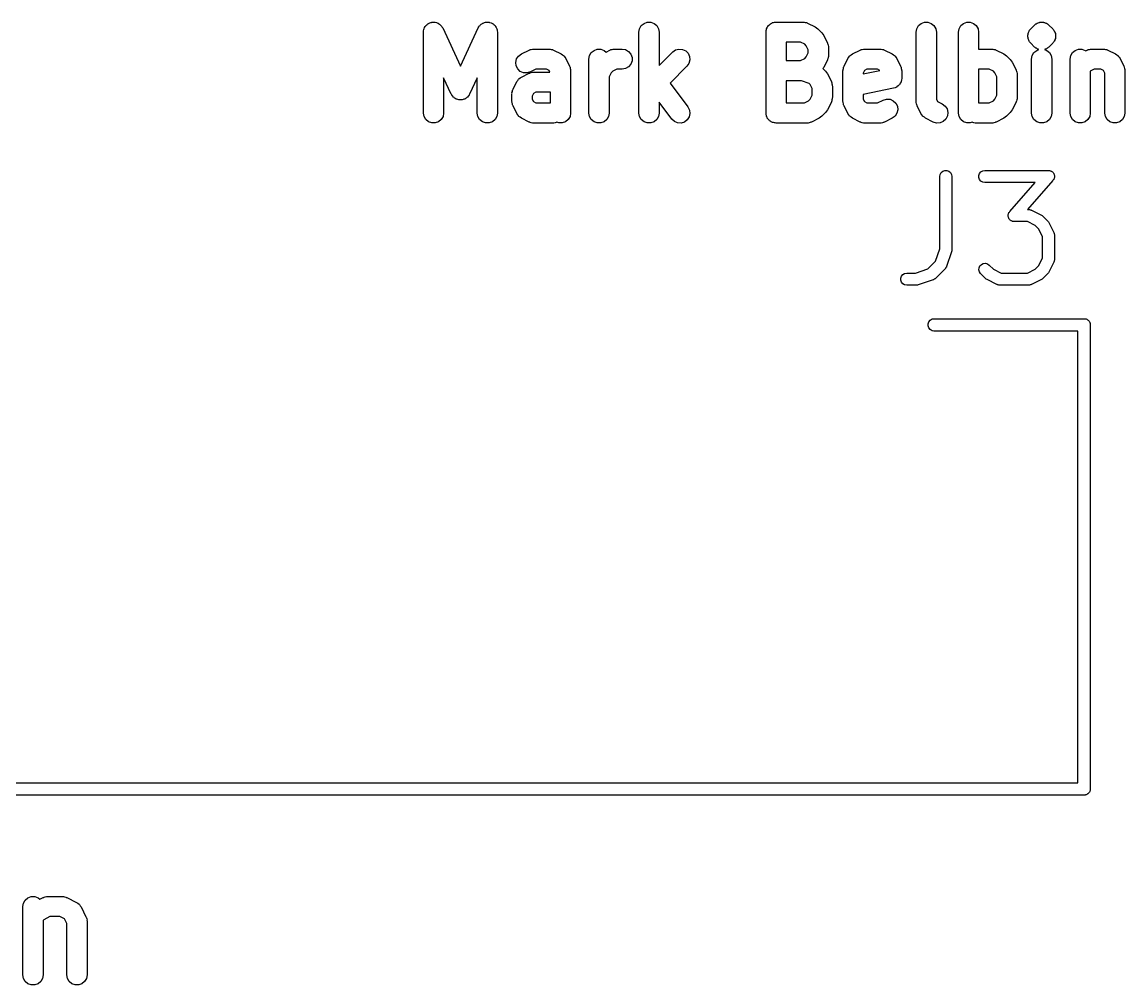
# Model space of a CAD drawing. Extents: x 100.8 to 155, y -100 to -35.3.
# Drawn here: x 127.38 to 141.02, y -47.81 to -35.9 of the extents above; entities that cross this region are included whole.
import ezdxf

# ---------------------------------------------------------------- set-up
doc = ezdxf.new("R2010")
doc.units = 0
doc.header["$MEASUREMENT"] = 0
doc.layers.add('BLACK', color=7, linetype='CONTINUOUS')

msp = doc.modelspace()

# ---------------------------------------------------------------- linework, layer by layer
at = {"layer": 'BLACK', "linetype": 'CONTINUOUS'}
for p, q in [((132.342, -36.0208), (132.345, -36.0047)), ((132.345, -36.0047), (132.347, -35.9884)), ((132.347, -35.9884), (132.349, -35.9834)), ((132.349, -35.9834), (132.35, -35.978)), ((132.35, -35.978), (132.358, -35.9639)), ((132.358, -35.9639), (132.365, -35.9491)), ((132.365, -35.9491), (132.369, -35.9452)), ((132.369, -35.9452), (132.372, -35.9404)), ((132.372, -35.9404), (132.384, -35.9299)), ((132.384, -35.9299), (132.396, -35.9184)), ((132.396, -35.9184), (132.401, -35.9161)), ((132.401, -35.9161), (132.405, -35.9125)), ((132.405, -35.9125), (132.42, -35.9069)), ((132.42, -35.9069), (132.435, -35.9)), ((132.435, -35.9), (132.441, -35.8995)), ((132.441, -35.8995), (132.446, -35.8977)), ((132.446, -35.8977), (132.462, -35.8977)), ((132.462, -35.8977), (132.478, -35.8962)), ((132.478, -35.8962), (132.484, -35.8977)), ((132.484, -35.8977), (132.489, -35.8977)), ((132.489, -35.8977), (132.504, -35.9032)), ((132.504, -35.9032), (132.52, -35.9075)), ((132.52, -35.9075), (132.525, -35.9106)), ((132.525, -35.9106), (132.53, -35.9125)), ((132.53, -35.9125), (132.542, -35.923)), ((132.542, -35.923), (132.556, -35.9323)), ((132.556, -35.9323), (132.559, -35.9369)), ((132.559, -35.9369), (132.563, -35.9404)), ((132.563, -35.9404), (132.571, -35.9545)), ((132.571, -35.9545), (132.581, -35.9679)), ((132.581, -35.9679), (132.801, -36.4395)), ((132.801, -36.4395), (133.021, -35.9679)), ((133.021, -35.9679), (133.03, -35.9545)), ((133.03, -35.9545), (133.038, -35.9404)), ((133.038, -35.9404), (133.043, -35.9369)), ((133.043, -35.9369), (133.046, -35.9323)), ((133.046, -35.9323), (133.059, -35.923)), ((133.059, -35.923), (133.072, -35.9125)), ((133.072, -35.9125), (133.077, -35.9106)), ((133.077, -35.9106), (133.081, -35.9075)), ((133.081, -35.9075), (133.097, -35.9032)), ((133.097, -35.9032), (133.112, -35.8977)), ((133.112, -35.8977), (133.118, -35.8977)), ((133.118, -35.8977), (133.123, -35.8962)), ((133.123, -35.8962), (133.139, -35.8977)), ((133.139, -35.8977), (133.156, -35.8977)), ((133.156, -35.8977), (133.161, -35.8995)), ((133.161, -35.8995), (133.166, -35.9)), ((133.166, -35.9), (133.181, -35.9069)), ((133.181, -35.9069), (133.197, -35.9125)), ((133.197, -35.9125), (133.201, -35.9161)), ((133.201, -35.9161), (133.206, -35.9184)), ((133.206, -35.9184), (133.217, -35.9299)), ((133.217, -35.9299), (133.23, -35.9404)), ((133.23, -35.9404), (133.233, -35.9452)), ((133.233, -35.9452), (133.236, -35.9491)), ((133.236, -35.9491), (133.243, -35.9639)), ((133.243, -35.9639), (133.252, -35.978)), ((133.252, -35.978), (133.252, -35.9834)), ((133.252, -35.9834), (133.255, -35.9884)), ((133.255, -35.9884), (133.256, -36.0047)), ((133.256, -36.0047), (133.259, -36.0208)), ((135.009, -36.0208), (135.017, -35.978)), ((135.017, -35.978), (135.038, -35.9404)), ((135.038, -35.9404), (135.072, -35.9125)), ((135.072, -35.9125), (135.112, -35.8977)), ((135.112, -35.8977), (135.156, -35.8977)), ((135.156, -35.8977), (135.197, -35.9125)), ((135.197, -35.9125), (135.23, -35.9404)), ((135.23, -35.9404), (135.252, -35.978)), ((135.252, -35.978), (135.259, -36.0208)), ((136.581, -36.0208), (136.582, -36.01)), ((136.582, -35.9991), (136.586, -35.9888)), ((136.582, -36.01), (136.582, -35.9991)), ((136.586, -35.9888), (136.588, -35.978)), ((136.588, -35.978), (136.594, -35.9685)), ((136.594, -35.9685), (136.597, -35.9583)), ((136.597, -35.9583), (136.604, -35.9499)), ((136.604, -35.9499), (136.61, -35.9404)), ((136.61, -35.9404), (136.618, -35.9334)), ((136.618, -35.9334), (136.625, -35.925)), ((136.625, -35.925), (136.635, -35.9195)), ((136.635, -35.9195), (136.643, -35.9125)), ((136.643, -35.9125), (136.653, -35.9088)), ((136.653, -35.9088), (136.663, -35.9033)), ((136.663, -35.9033), (136.674, -35.9014)), ((136.674, -35.9014), (136.684, -35.8977)), ((136.684, -35.8977), (136.695, -35.8977)), ((136.695, -35.8977), (136.706, -35.8958)), ((136.706, -35.8958), (137.039, -35.8958)), ((137.039, -35.8958), (137.046, -35.897)), ((137.046, -35.897), (137.053, -35.8966)), ((137.053, -35.8966), (137.067, -35.9008)), ((137.067, -35.9008), (137.082, -35.9033)), ((137.082, -35.9033), (137.088, -35.9069)), ((137.088, -35.9069), (137.095, -35.909)), ((137.095, -35.909), (137.19, -35.9566)), ((137.19, -35.9566), (137.206, -35.9685)), ((137.206, -35.9685), (137.222, -35.98)), ((137.222, -35.98), (137.27, -36.0276)), ((138.438, -36.0208), (138.445, -35.978)), ((138.445, -35.978), (138.467, -35.9404)), ((138.467, -35.9404), (138.5, -35.9125)), ((138.5, -35.9125), (138.541, -35.8977)), ((138.541, -35.8977), (138.584, -35.8977)), ((138.584, -35.8977), (138.625, -35.9125)), ((138.625, -35.9125), (138.658, -35.9404)), ((138.658, -35.9404), (138.68, -35.978)), ((138.68, -35.978), (138.688, -36.0208)), ((138.961, -36.0208), (138.969, -35.978)), ((138.969, -35.978), (138.991, -35.9404)), ((138.991, -35.9404), (139.024, -35.9125)), ((139.024, -35.9125), (139.065, -35.8977)), ((139.065, -35.8977), (139.108, -35.8977)), ((139.108, -35.8977), (139.149, -35.9125)), ((139.149, -35.9125), (139.182, -35.9404)), ((139.182, -35.9404), (139.204, -35.978)), ((139.204, -35.978), (139.211, -36.0208)), ((139.827, -36.0261), (139.83, -36.0156)), ((139.83, -36.0156), (139.837, -36.0066)), ((139.837, -36.0066), (139.841, -35.9967)), ((139.841, -35.9967), (139.849, -35.9889)), ((139.849, -35.9889), (139.855, -35.98)), ((139.855, -35.98), (139.903, -35.9324)), ((139.903, -35.9324), (139.912, -35.9261)), ((139.912, -35.9261), (139.92, -35.9184)), ((139.92, -35.9184), (139.925, -35.916)), ((139.925, -35.916), (139.929, -35.9125)), ((139.929, -35.9125), (139.934, -35.9106)), ((139.934, -35.9106), (139.938, -35.9075)), ((139.938, -35.9075), (139.949, -35.9046)), ((139.949, -35.9046), (139.959, -35.9)), ((139.959, -35.9), (139.964, -35.8995)), ((139.964, -35.8995), (139.97, -35.8977)), ((139.97, -35.8977), (139.975, -35.8977)), ((139.975, -35.8977), (139.98, -35.8962)), ((139.98, -35.8962), (139.991, -35.8972)), ((139.991, -35.8972), (140.002, -35.8962)), ((140.002, -35.8962), (140.007, -35.8977)), ((140.007, -35.8977), (140.013, -35.8977)), ((140.013, -35.8977), (140.018, -35.8995)), ((140.018, -35.8995), (140.024, -35.9)), ((140.024, -35.9), (140.033, -35.9046)), ((140.033, -35.9046), (140.044, -35.9075)), ((140.044, -35.9075), (140.049, -35.9106)), ((140.049, -35.9106), (140.054, -35.9125)), ((140.054, -35.9125), (140.058, -35.916)), ((140.058, -35.916), (140.063, -35.9184)), ((140.063, -35.9184), (140.071, -35.9261)), ((140.071, -35.9261), (140.08, -35.9324)), ((140.08, -35.9324), (140.127, -35.98)), ((140.127, -35.98), (140.134, -35.989)), ((140.134, -35.989), (140.141, -35.9967)), ((140.141, -35.9967), (140.146, -36.0066)), ((140.146, -36.0066), (140.152, -36.0156)), ((140.152, -36.0156), (140.155, -36.0261)), ((132.342, -37.0208), (132.342, -36.0208)), ((133.259, -36.0208), (133.259, -37.0208)), ((135.009, -37.0208), (135.009, -36.0208)), ((135.259, -36.0208), (135.259, -36.4333)), ((136.581, -37.0208), (136.581, -36.0208)), ((136.831, -36.1458), (136.831, -36.372)), ((137.009, -36.1458), (136.831, -36.1458)), ((137.06, -36.1711), (137.009, -36.1458)), ((137.27, -36.0276), (137.282, -36.044)), ((137.282, -36.044), (137.294, -36.0601)), ((137.294, -36.0601), (137.341, -36.1553)), ((138.438, -36.8779), (138.438, -36.0208)), ((138.688, -36.0208), (138.688, -36.8484)), ((138.961, -37.0208), (138.961, -36.0208)), ((139.211, -36.0208), (139.211, -36.2291)), ((139.819, -36.0575), (139.822, -36.0469)), ((139.82, -36.0684), (139.819, -36.0575)), ((139.819, -36.0793), (139.82, -36.0684)), ((139.822, -36.0898), (139.819, -36.0793)), ((139.822, -36.0469), (139.823, -36.036)), ((139.823, -36.1007), (139.822, -36.0898)), ((139.823, -36.036), (139.827, -36.0261)), ((139.827, -36.1106), (139.823, -36.1007)), ((139.83, -36.1212), (139.827, -36.1106)), ((139.837, -36.1302), (139.83, -36.1212)), ((139.841, -36.1401), (139.837, -36.1302)), ((139.849, -36.1478), (139.841, -36.1401)), ((139.855, -36.1568), (139.849, -36.1478)), ((140.134, -36.1478), (140.127, -36.1568)), ((140.141, -36.1401), (140.134, -36.1478)), ((140.146, -36.1302), (140.141, -36.1401)), ((140.152, -36.1212), (140.146, -36.1302)), ((140.155, -36.1106), (140.152, -36.1212)), ((140.155, -36.0261), (140.16, -36.036)), ((140.16, -36.1007), (140.155, -36.1106)), ((140.16, -36.036), (140.161, -36.0469)), ((140.161, -36.0898), (140.16, -36.1007)), ((140.161, -36.0469), (140.163, -36.0575)), ((140.163, -36.0793), (140.161, -36.0898)), ((140.163, -36.0575), (140.162, -36.0684)), ((140.162, -36.0684), (140.163, -36.0793)), ((133.519, -36.3158), (133.554, -36.2899)), ((133.554, -36.2899), (133.65, -36.2423)), ((133.65, -36.2423), (133.657, -36.2402)), ((133.657, -36.2402), (133.663, -36.2366)), ((133.663, -36.2366), (133.677, -36.2341)), ((133.677, -36.2341), (133.691, -36.2299)), ((133.691, -36.2299), (133.698, -36.2303)), ((133.698, -36.2303), (133.706, -36.2291)), ((133.706, -36.2291), (133.896, -36.2291)), ((133.896, -36.2291), (133.903, -36.2303)), ((133.903, -36.2303), (133.91, -36.2299)), ((133.91, -36.2299), (133.924, -36.2341)), ((133.924, -36.2341), (133.939, -36.2366)), ((133.939, -36.2366), (133.945, -36.2402)), ((133.945, -36.2402), (133.952, -36.2423)), ((133.952, -36.2423), (134.047, -36.2899)), ((134.047, -36.2899), (134.062, -36.3008)), ((134.398, -36.3113), (134.419, -36.2737)), ((134.419, -36.2737), (134.453, -36.2458)), ((134.453, -36.2458), (134.493, -36.231)), ((134.493, -36.231), (134.537, -36.231)), ((134.537, -36.231), (134.578, -36.2458)), ((134.578, -36.2458), (134.602, -36.2662)), ((134.602, -36.2662), (134.65, -36.2423)), ((134.65, -36.2423), (134.657, -36.2402)), ((134.657, -36.2402), (134.663, -36.2366)), ((134.663, -36.2366), (134.677, -36.2341)), ((134.677, -36.2341), (134.691, -36.2299)), ((134.691, -36.2299), (134.698, -36.2303)), ((134.698, -36.2303), (134.706, -36.2291)), ((134.706, -36.2291), (134.801, -36.2291)), ((134.801, -36.2291), (134.843, -36.2366)), ((134.843, -36.2366), (134.881, -36.2583)), ((134.881, -36.2583), (134.909, -36.2916)), ((134.909, -36.2916), (134.924, -36.3324)), ((135.259, -36.4333), (135.427, -36.2657)), ((135.427, -36.2657), (135.462, -36.2408)), ((135.462, -36.2408), (135.504, -36.2296)), ((135.504, -36.2296), (135.547, -36.2334)), ((135.547, -36.2334), (135.587, -36.2517)), ((135.587, -36.2517), (135.617, -36.2824)), ((135.617, -36.2824), (135.636, -36.3217)), ((137.079, -36.19), (137.06, -36.1711)), ((137.104, -36.2407), (137.079, -36.19)), ((137.079, -36.3277), (137.104, -36.277)), ((137.104, -36.277), (137.104, -36.2407)), ((137.341, -36.1553), (137.343, -36.1622)), ((137.343, -36.1622), (137.347, -36.1685)), ((137.347, -36.1685), (137.349, -36.1829)), ((137.349, -36.1829), (137.353, -36.1969)), ((137.353, -36.1969), (137.353, -36.2041)), ((137.353, -36.2041), (137.354, -36.2112)), ((137.354, -36.2112), (137.354, -36.3065)), ((137.635, -36.3008), (137.65, -36.2899)), ((137.65, -36.2899), (137.745, -36.2423)), ((137.745, -36.2423), (137.752, -36.2402)), ((137.752, -36.2402), (137.758, -36.2366)), ((137.758, -36.2366), (137.772, -36.2341)), ((137.772, -36.2341), (137.786, -36.2299)), ((137.786, -36.2299), (137.794, -36.2303)), ((137.794, -36.2303), (137.801, -36.2291)), ((137.801, -36.2291), (137.991, -36.2291)), ((137.991, -36.2291), (137.998, -36.2303)), ((137.998, -36.2303), (138.006, -36.2299)), ((138.006, -36.2299), (138.02, -36.2341)), ((138.02, -36.2341), (138.034, -36.2366)), ((138.034, -36.2366), (138.04, -36.2402)), ((138.04, -36.2402), (138.047, -36.2423)), ((138.047, -36.2423), (138.142, -36.2899)), ((138.142, -36.2899), (138.157, -36.3008)), ((139.211, -36.2291), (139.372, -36.2291)), ((139.372, -36.2291), (139.379, -36.2303)), ((139.379, -36.2303), (139.386, -36.2299)), ((139.386, -36.2299), (139.401, -36.2341)), ((139.401, -36.2341), (139.415, -36.2366)), ((139.415, -36.2366), (139.421, -36.2402)), ((139.421, -36.2402), (139.428, -36.2423)), ((139.428, -36.2423), (139.523, -36.2899)), ((139.523, -36.2899), (139.539, -36.3019)), ((139.903, -36.2044), (139.855, -36.1568)), ((139.874, -36.3113), (139.895, -36.2737)), ((139.895, -36.2737), (139.929, -36.2458)), ((139.912, -36.2107), (139.903, -36.2044)), ((139.92, -36.2184), (139.912, -36.2107)), ((139.925, -36.2207), (139.92, -36.2184)), ((139.929, -36.2243), (139.925, -36.2207)), ((139.934, -36.2261), (139.929, -36.2243)), ((139.929, -36.2458), (139.957, -36.2357)), ((139.938, -36.2293), (139.934, -36.2261)), ((139.949, -36.2321), (139.938, -36.2293)), ((139.957, -36.2357), (139.949, -36.2321)), ((140.033, -36.2321), (140.026, -36.2357)), ((140.026, -36.2357), (140.054, -36.2458)), ((140.044, -36.2293), (140.033, -36.2321)), ((140.049, -36.2261), (140.044, -36.2293)), ((140.054, -36.2243), (140.049, -36.2261)), ((140.058, -36.2207), (140.054, -36.2243)), ((140.054, -36.2458), (140.087, -36.2737)), ((140.063, -36.2184), (140.058, -36.2207)), ((140.071, -36.2107), (140.063, -36.2184)), ((140.08, -36.2044), (140.071, -36.2107)), ((140.127, -36.1568), (140.08, -36.2044)), ((140.087, -36.2737), (140.109, -36.3113)), ((140.35, -36.3113), (140.372, -36.2737)), ((140.372, -36.2737), (140.405, -36.2458)), ((140.405, -36.2458), (140.446, -36.231)), ((140.446, -36.231), (140.489, -36.231)), ((140.489, -36.231), (140.53, -36.2458)), ((140.53, -36.2458), (140.536, -36.2513)), ((140.536, -36.2513), (140.554, -36.2423)), ((140.554, -36.2423), (140.561, -36.2402)), ((140.561, -36.2402), (140.568, -36.2366)), ((140.568, -36.2366), (140.582, -36.2341)), ((140.582, -36.2341), (140.596, -36.2299)), ((140.596, -36.2299), (140.603, -36.2303)), ((140.603, -36.2303), (140.61, -36.2291)), ((140.61, -36.2291), (140.753, -36.2291)), ((140.753, -36.2291), (140.76, -36.2303)), ((140.76, -36.2303), (140.767, -36.2299)), ((140.767, -36.2299), (140.781, -36.2341)), ((140.781, -36.2341), (140.796, -36.2366)), ((140.796, -36.2366), (140.802, -36.2402)), ((140.802, -36.2402), (140.809, -36.2423)), ((140.809, -36.2423), (140.904, -36.2899)), ((140.904, -36.2899), (140.919, -36.3008)), ((133.485, -36.3942), (133.496, -36.352)), ((133.49, -36.4374), (133.485, -36.3942)), ((133.496, -36.352), (133.519, -36.3158)), ((134.062, -36.3008), (134.077, -36.3109)), ((134.077, -36.3109), (134.079, -36.3137)), ((134.079, -36.3137), (134.082, -36.3158)), ((134.082, -36.3158), (134.092, -36.3311)), ((134.092, -36.3311), (134.103, -36.3458)), ((134.103, -36.3458), (134.151, -36.441)), ((134.39, -36.3541), (134.398, -36.3113)), ((134.39, -37.0208), (134.39, -36.3541)), ((134.909, -36.4166), (134.881, -36.4498)), ((134.924, -36.3758), (134.909, -36.4166)), ((134.924, -36.3324), (134.924, -36.3758)), ((135.628, -36.4069), (135.603, -36.4425)), ((135.64, -36.365), (135.628, -36.4069)), ((135.636, -36.3217), (135.64, -36.365)), ((136.831, -36.372), (137.009, -36.372)), ((137.009, -36.372), (137.06, -36.3466)), ((137.06, -36.3466), (137.079, -36.3277)), ((137.341, -36.3624), (137.294, -36.4576)), ((137.343, -36.3555), (137.341, -36.3624)), ((137.347, -36.3492), (137.343, -36.3555)), ((137.349, -36.3348), (137.347, -36.3492)), ((137.353, -36.3208), (137.349, -36.3348)), ((137.354, -36.3065), (137.353, -36.3136)), ((137.353, -36.3136), (137.353, -36.3208)), ((137.546, -36.441), (137.594, -36.3458)), ((137.594, -36.3458), (137.605, -36.3311)), ((137.605, -36.3311), (137.615, -36.3158)), ((137.615, -36.3158), (137.618, -36.3137)), ((137.618, -36.3137), (137.62, -36.3109)), ((137.62, -36.3109), (137.635, -36.3008)), ((138.157, -36.3008), (138.172, -36.3109)), ((138.172, -36.3109), (138.174, -36.3137)), ((138.174, -36.3137), (138.177, -36.3158)), ((138.177, -36.3158), (138.187, -36.3311)), ((138.187, -36.3311), (138.198, -36.3458)), ((138.198, -36.3458), (138.246, -36.441)), ((139.539, -36.3019), (139.556, -36.3133)), ((139.556, -36.3133), (139.603, -36.3609)), ((139.603, -36.3609), (139.615, -36.3774)), ((139.615, -36.3774), (139.627, -36.3934)), ((139.627, -36.3934), (139.674, -36.4887)), ((139.866, -36.3541), (139.874, -36.3113)), ((139.866, -37.0208), (139.866, -36.3541)), ((140.109, -36.3113), (140.116, -36.3541)), ((140.116, -36.3541), (140.116, -37.0208)), ((140.342, -36.3541), (140.35, -36.3113)), ((140.342, -37.0208), (140.342, -36.3541)), ((140.919, -36.3008), (140.934, -36.3109)), ((140.934, -36.3109), (140.936, -36.3137)), ((140.936, -36.3137), (140.939, -36.3158)), ((140.939, -36.3158), (140.949, -36.3311)), ((140.949, -36.3311), (140.96, -36.3458)), ((140.96, -36.3458), (141.008, -36.441)), ((133.51, -36.4762), (133.49, -36.4374)), ((133.541, -36.506), (133.51, -36.4762)), ((133.581, -36.5233), (133.541, -36.506)), ((133.554, -36.5756), (133.65, -36.528)), ((133.625, -36.5259), (133.581, -36.5233)), ((133.666, -36.5135), (133.625, -36.5259)), ((133.65, -36.528), (133.657, -36.526)), ((133.657, -36.526), (133.663, -36.5223)), ((133.663, -36.5223), (133.677, -36.5198)), ((133.735, -36.4791), (133.666, -36.5135)), ((133.677, -36.5198), (133.691, -36.5156)), ((133.691, -36.5156), (133.698, -36.5161)), ((133.698, -36.5161), (133.706, -36.5148)), ((133.706, -36.5148), (133.908, -36.5148)), ((133.866, -36.4791), (133.735, -36.4791)), ((133.898, -36.4949), (133.866, -36.4791)), ((133.908, -36.5148), (133.898, -36.4949)), ((134.151, -36.441), (134.153, -36.448)), ((134.153, -36.448), (134.156, -36.4542)), ((134.156, -36.4542), (134.159, -36.4686)), ((134.159, -36.4686), (134.163, -36.4827)), ((134.163, -36.4827), (134.163, -36.4899)), ((134.163, -36.4899), (134.164, -36.497)), ((134.164, -36.497), (134.164, -37.0208)), ((134.665, -36.5234), (134.64, -36.5741)), ((134.684, -36.5044), (134.665, -36.5234)), ((134.735, -36.4791), (134.684, -36.5044)), ((134.801, -36.4791), (134.735, -36.4791)), ((134.843, -36.4716), (134.801, -36.4791)), ((134.881, -36.4498), (134.843, -36.4716)), ((135.603, -36.4425), (135.394, -36.6515)), ((137.294, -36.4576), (137.284, -36.4702)), ((137.284, -36.4702), (137.318, -36.5038)), ((137.318, -36.5038), (137.329, -36.5202)), ((137.329, -36.5202), (137.341, -36.5363)), ((137.341, -36.5363), (137.389, -36.6315)), ((137.533, -36.497), (137.534, -36.4899)), ((137.533, -36.8779), (137.533, -36.497)), ((137.534, -36.4827), (137.538, -36.4686)), ((137.534, -36.4899), (137.534, -36.4827)), ((137.538, -36.4686), (137.54, -36.4542)), ((137.54, -36.4542), (137.544, -36.448)), ((137.544, -36.448), (137.546, -36.441)), ((137.783, -36.535), (137.99, -36.4934)), ((137.799, -36.4949), (137.783, -36.5265)), ((137.783, -36.5265), (137.783, -36.535)), ((137.83, -36.4791), (137.799, -36.4949)), ((137.962, -36.4791), (137.83, -36.4791)), ((137.99, -36.4934), (137.962, -36.4791)), ((138.246, -36.441), (138.248, -36.448)), ((138.248, -36.448), (138.252, -36.4542)), ((138.252, -36.4542), (138.254, -36.4686)), ((138.254, -36.4686), (138.258, -36.4827)), ((138.258, -36.4827), (138.258, -36.4899)), ((138.258, -36.4899), (138.259, -36.497)), ((138.259, -36.497), (138.259, -36.5922)), ((139.211, -36.4791), (139.211, -36.8958)), ((139.343, -36.4791), (139.211, -36.4791)), ((139.393, -36.5044), (139.343, -36.4791)), ((139.412, -36.5234), (139.393, -36.5044)), ((139.438, -36.5741), (139.412, -36.5234)), ((139.674, -36.4887), (139.677, -36.4956)), ((139.677, -36.4956), (139.68, -36.5018)), ((139.68, -36.5018), (139.683, -36.5162)), ((139.683, -36.5162), (139.687, -36.5303)), ((139.687, -36.5303), (139.686, -36.5375)), ((139.686, -36.5375), (139.688, -36.5446)), ((139.688, -36.5446), (139.688, -36.8303)), ((140.64, -36.4791), (140.592, -36.5028)), ((140.592, -36.5028), (140.592, -37.0208)), ((140.724, -36.4791), (140.64, -36.4791)), ((140.755, -36.4949), (140.724, -36.4791)), ((140.771, -36.5265), (140.755, -36.4949)), ((140.771, -37.0208), (140.771, -36.5265)), ((141.008, -36.441), (141.01, -36.448)), ((141.01, -36.448), (141.013, -36.4542)), ((141.013, -36.4542), (141.016, -36.4686)), ((141.016, -36.4686), (141.02, -36.4827)), ((141.02, -36.4827), (141.02, -36.4899)), ((141.02, -36.4899), (141.021, -36.497)), ((141.021, -36.497), (141.021, -37.0208)), ((132.687, -36.7879), (132.592, -36.5842)), ((132.592, -36.5842), (132.592, -37.0208)), ((133.009, -36.5842), (132.914, -36.7879)), ((133.009, -37.0208), (133.009, -36.5842)), ((133.451, -36.7268), (133.498, -36.6315)), ((133.498, -36.6315), (133.509, -36.6168)), ((133.509, -36.6168), (133.519, -36.6015)), ((133.519, -36.6015), (133.522, -36.5994)), ((133.522, -36.5994), (133.524, -36.5967)), ((133.524, -36.5967), (133.54, -36.5865)), ((133.54, -36.5865), (133.554, -36.5756)), ((134.64, -36.5741), (134.64, -37.0208)), ((135.394, -36.6515), (135.615, -36.9458)), ((136.831, -36.622), (136.831, -36.8958)), ((137.019, -36.622), (136.831, -36.622)), ((137.114, -36.6538), (137.019, -36.622)), ((137.127, -36.6662), (137.114, -36.6538)), ((137.152, -36.7169), (137.127, -36.6662)), ((137.389, -36.6315), (137.391, -36.6384)), ((137.391, -36.6384), (137.394, -36.6447)), ((137.394, -36.6447), (137.397, -36.6591)), ((137.397, -36.6591), (137.401, -36.6731)), ((137.401, -36.6731), (137.401, -36.6803)), ((137.401, -36.6803), (137.402, -36.6874)), ((137.402, -36.6874), (137.402, -36.8303)), ((138.197, -36.7004), (138.178, -36.7074)), ((138.198, -36.6995), (138.197, -36.7004)), ((138.199, -36.699), (138.198, -36.6995)), ((138.214, -36.6856), (138.199, -36.699)), ((138.23, -36.6725), (138.214, -36.6856)), ((138.231, -36.6713), (138.23, -36.6725)), ((138.232, -36.6703), (138.231, -36.6713)), ((138.241, -36.6525), (138.232, -36.6703)), ((138.252, -36.6349), (138.241, -36.6525)), ((138.256, -36.6122), (138.252, -36.6322)), ((138.252, -36.6322), (138.252, -36.6335)), ((138.252, -36.6335), (138.252, -36.6349)), ((138.259, -36.5922), (138.256, -36.6122)), ((139.438, -36.8008), (139.438, -36.5741)), ((132.694, -36.7968), (132.687, -36.7879)), ((132.698, -36.8067), (132.694, -36.7968)), ((132.706, -36.8145), (132.698, -36.8067)), ((132.712, -36.8235), (132.706, -36.8145)), ((132.721, -36.8297), (132.712, -36.8235)), ((132.729, -36.8374), (132.721, -36.8297)), ((132.739, -36.8421), (132.729, -36.8374)), ((132.872, -36.8374), (132.863, -36.8421)), ((132.88, -36.8297), (132.872, -36.8374)), ((132.889, -36.8235), (132.88, -36.8297)), ((132.895, -36.8145), (132.889, -36.8235)), ((132.903, -36.8067), (132.895, -36.8145)), ((132.908, -36.7968), (132.903, -36.8067)), ((132.914, -36.7879), (132.908, -36.7968)), ((133.438, -36.7684), (133.443, -36.7543)), ((133.439, -36.7756), (133.438, -36.7684)), ((133.438, -36.7827), (133.439, -36.7756)), ((133.438, -36.8779), (133.438, -36.7827)), ((133.443, -36.7543), (133.445, -36.7399)), ((133.445, -36.7399), (133.449, -36.7337)), ((133.449, -36.7337), (133.451, -36.7268)), ((133.703, -36.7806), (133.688, -36.8122)), ((133.688, -36.8122), (133.688, -36.8484)), ((133.735, -36.7648), (133.703, -36.7806)), ((133.914, -36.7648), (133.735, -36.7648)), ((133.914, -36.8958), (133.914, -36.7648)), ((137.127, -36.8515), (137.152, -36.8008)), ((137.152, -36.8008), (137.152, -36.7169)), ((137.402, -36.8303), (137.401, -36.8374)), ((137.401, -36.8374), (137.401, -36.8446)), ((138.159, -36.7148), (137.783, -36.7899)), ((137.783, -36.7899), (137.783, -36.8484)), ((138.178, -36.7074), (138.159, -36.7148)), ((139.412, -36.8515), (139.438, -36.8008)), ((139.688, -36.8303), (139.686, -36.8374)), ((139.686, -36.8374), (139.687, -36.8446)), ((132.748, -36.8483), (132.739, -36.8421)), ((132.758, -36.8512), (132.748, -36.8483)), ((132.768, -36.8558), (132.758, -36.8512)), ((132.779, -36.8567), (132.768, -36.8558)), ((132.79, -36.8596), (132.779, -36.8567)), ((132.801, -36.8586), (132.79, -36.8596)), ((132.812, -36.8596), (132.801, -36.8586)), ((132.822, -36.8567), (132.812, -36.8596)), ((132.833, -36.8558), (132.822, -36.8567)), ((132.843, -36.8512), (132.833, -36.8558)), ((132.854, -36.8483), (132.843, -36.8512)), ((132.863, -36.8421), (132.854, -36.8483)), ((133.439, -36.885), (133.438, -36.8779)), ((133.438, -36.8922), (133.439, -36.885)), ((133.443, -36.9062), (133.438, -36.8922)), ((133.445, -36.9207), (133.443, -36.9062)), ((133.449, -36.9269), (133.445, -36.9207)), ((133.451, -36.9338), (133.449, -36.9269)), ((133.498, -37.029), (133.451, -36.9338)), ((133.688, -36.8484), (133.703, -36.88)), ((133.703, -36.88), (133.735, -36.8958)), ((133.735, -36.8958), (133.914, -36.8958)), ((135.415, -37.0958), (135.259, -36.8878)), ((135.259, -36.8878), (135.259, -37.0208)), ((135.615, -36.9458), (135.635, -36.9845)), ((136.831, -36.8958), (137.057, -36.8958)), ((137.057, -36.8958), (137.108, -36.8704)), ((137.108, -36.8704), (137.127, -36.8515)), ((137.389, -36.8862), (137.341, -36.9814)), ((137.391, -36.8793), (137.389, -36.8862)), ((137.394, -36.873), (137.391, -36.8793)), ((137.397, -36.8586), (137.394, -36.873)), ((137.401, -36.8446), (137.397, -36.8586)), ((137.534, -36.885), (137.533, -36.8779)), ((137.534, -36.8922), (137.534, -36.885)), ((137.538, -36.9062), (137.534, -36.8922)), ((137.54, -36.9207), (137.538, -36.9062)), ((137.544, -36.9269), (137.54, -36.9207)), ((137.546, -36.9338), (137.544, -36.9269)), ((137.594, -37.029), (137.546, -36.9338)), ((137.783, -36.8484), (137.799, -36.88)), ((137.799, -36.88), (137.83, -36.8958)), ((137.83, -36.8958), (137.962, -36.8958)), ((137.962, -36.8958), (138.031, -36.8613)), ((138.031, -36.8613), (138.072, -36.849)), ((138.072, -36.849), (138.116, -36.8516)), ((138.116, -36.8516), (138.155, -36.8688)), ((138.155, -36.8688), (138.187, -36.8987)), ((138.187, -36.8987), (138.206, -36.9375)), ((138.206, -36.9375), (138.211, -36.9806)), ((138.439, -36.885), (138.438, -36.8779)), ((138.438, -36.8922), (138.439, -36.885)), ((138.443, -36.9062), (138.438, -36.8922)), ((138.445, -36.9207), (138.443, -36.9062)), ((138.449, -36.9269), (138.445, -36.9207)), ((138.451, -36.9338), (138.449, -36.9269)), ((138.498, -37.029), (138.451, -36.9338)), ((138.688, -36.8484), (138.703, -36.88)), ((138.703, -36.88), (138.761, -36.909)), ((138.761, -36.909), (138.796, -36.9348)), ((138.796, -36.9348), (138.82, -36.971)), ((138.82, -36.971), (138.83, -37.0133)), ((139.211, -36.8958), (139.343, -36.8958)), ((139.343, -36.8958), (139.393, -36.8704)), ((139.393, -36.8704), (139.412, -36.8515)), ((139.674, -36.8862), (139.627, -36.9814)), ((139.677, -36.8793), (139.674, -36.8862)), ((139.68, -36.873), (139.677, -36.8793)), ((139.683, -36.8586), (139.68, -36.873)), ((139.687, -36.8446), (139.683, -36.8586)), ((132.35, -37.0635), (132.342, -37.0208)), ((132.372, -37.1011), (132.35, -37.0635)), ((132.405, -37.129), (132.372, -37.1011)), ((132.563, -37.1011), (132.53, -37.129)), ((132.585, -37.0635), (132.563, -37.1011)), ((132.592, -37.0208), (132.585, -37.0635)), ((133.017, -37.0635), (133.009, -37.0208)), ((133.038, -37.1011), (133.017, -37.0635)), ((133.072, -37.129), (133.038, -37.1011)), ((133.23, -37.1011), (133.197, -37.129)), ((133.252, -37.0635), (133.23, -37.1011)), ((133.259, -37.0208), (133.252, -37.0635)), ((133.509, -37.0438), (133.498, -37.029)), ((133.519, -37.0591), (133.509, -37.0438)), ((133.522, -37.0611), (133.519, -37.0591)), ((133.524, -37.0639), (133.522, -37.0611)), ((133.54, -37.074), (133.524, -37.0639)), ((133.554, -37.0849), (133.54, -37.074)), ((133.65, -37.1326), (133.554, -37.0849)), ((134.135, -37.1011), (134.101, -37.129)), ((134.156, -37.0635), (134.135, -37.1011)), ((134.164, -37.0208), (134.156, -37.0635)), ((134.398, -37.0635), (134.39, -37.0208)), ((134.419, -37.1011), (134.398, -37.0635)), ((134.453, -37.129), (134.419, -37.1011)), ((134.611, -37.1011), (134.578, -37.129)), ((134.632, -37.0635), (134.611, -37.1011)), ((134.64, -37.0208), (134.632, -37.0635)), ((135.017, -37.0635), (135.009, -37.0208)), ((135.038, -37.1011), (135.017, -37.0635)), ((135.072, -37.129), (135.038, -37.1011)), ((135.23, -37.1011), (135.197, -37.129)), ((135.252, -37.0635), (135.23, -37.1011)), ((135.259, -37.0208), (135.252, -37.0635)), ((135.447, -37.1254), (135.415, -37.0958)), ((135.606, -37.1062), (135.572, -37.1323)), ((135.63, -37.0699), (135.606, -37.1062)), ((135.64, -37.0276), (135.63, -37.0699)), ((135.635, -36.9845), (135.64, -37.0276)), ((136.582, -37.0315), (136.581, -37.0208)), ((136.582, -37.0425), (136.582, -37.0315)), ((136.586, -37.0527), (136.582, -37.0425)), ((136.588, -37.0635), (136.586, -37.0527)), ((136.594, -37.073), (136.588, -37.0635)), ((136.597, -37.0833), (136.594, -37.073)), ((136.604, -37.0916), (136.597, -37.0833)), ((136.61, -37.1011), (136.604, -37.0916)), ((136.618, -37.1081), (136.61, -37.1011)), ((136.625, -37.1165), (136.618, -37.1081)), ((137.238, -37.0849), (137.142, -37.1326)), ((137.254, -37.073), (137.238, -37.0849)), ((137.27, -37.0615), (137.254, -37.073)), ((137.318, -37.0139), (137.27, -37.0615)), ((137.329, -36.9975), (137.318, -37.0139)), ((137.341, -36.9814), (137.329, -36.9975)), ((137.605, -37.0438), (137.594, -37.029)), ((137.615, -37.0591), (137.605, -37.0438)), ((137.618, -37.0611), (137.615, -37.0591)), ((137.62, -37.0639), (137.618, -37.0611)), ((137.635, -37.074), (137.62, -37.0639)), ((137.65, -37.0849), (137.635, -37.074)), ((137.745, -37.1326), (137.65, -37.0849)), ((138.142, -37.0849), (138.047, -37.1326)), ((138.177, -37.0591), (138.142, -37.0849)), ((138.201, -37.0229), (138.177, -37.0591)), ((138.211, -36.9806), (138.201, -37.0229)), ((138.509, -37.0438), (138.498, -37.029)), ((138.519, -37.0591), (138.509, -37.0438)), ((138.522, -37.0611), (138.519, -37.0591)), ((138.524, -37.0639), (138.522, -37.0611)), ((138.54, -37.074), (138.524, -37.0639)), ((138.554, -37.0849), (138.54, -37.074)), ((138.65, -37.1326), (138.554, -37.0849)), ((138.806, -37.0952), (138.774, -37.1251)), ((138.825, -37.0564), (138.806, -37.0952)), ((138.83, -37.0133), (138.825, -37.0564)), ((138.969, -37.0635), (138.961, -37.0208)), ((138.991, -37.1011), (138.969, -37.0635)), ((139.024, -37.129), (138.991, -37.1011)), ((139.523, -37.0849), (139.428, -37.1326)), ((139.539, -37.073), (139.523, -37.0849)), ((139.556, -37.0615), (139.539, -37.073)), ((139.603, -37.0139), (139.556, -37.0615)), ((139.615, -36.9975), (139.603, -37.0139)), ((139.627, -36.9814), (139.615, -36.9975)), ((139.874, -37.0635), (139.866, -37.0208)), ((139.895, -37.1011), (139.874, -37.0635)), ((139.929, -37.129), (139.895, -37.1011)), ((140.087, -37.1011), (140.054, -37.129)), ((140.109, -37.0635), (140.087, -37.1011)), ((140.116, -37.0208), (140.109, -37.0635)), ((140.35, -37.0635), (140.342, -37.0208)), ((140.372, -37.1011), (140.35, -37.0635)), ((140.405, -37.129), (140.372, -37.1011)), ((140.563, -37.1011), (140.53, -37.129)), ((140.585, -37.0635), (140.563, -37.1011)), ((140.592, -37.0208), (140.585, -37.0635)), ((140.779, -37.0635), (140.771, -37.0208)), ((140.8, -37.1011), (140.779, -37.0635)), ((140.833, -37.129), (140.8, -37.1011)), ((140.992, -37.1011), (140.958, -37.129)), ((141.013, -37.0635), (140.992, -37.1011)), ((141.021, -37.0208), (141.013, -37.0635)), ((132.446, -37.1439), (132.405, -37.129)), ((132.489, -37.1439), (132.446, -37.1439)), ((132.53, -37.129), (132.489, -37.1439)), ((133.112, -37.1439), (133.072, -37.129)), ((133.156, -37.1439), (133.112, -37.1439)), ((133.197, -37.129), (133.156, -37.1439)), ((133.657, -37.1346), (133.65, -37.1326)), ((133.663, -37.1382), (133.657, -37.1346)), ((133.677, -37.1408), (133.663, -37.1382)), ((133.691, -37.1449), (133.677, -37.1408)), ((133.698, -37.1445), (133.691, -37.1449)), ((133.706, -37.1458), (133.698, -37.1445)), ((133.944, -37.1458), (133.706, -37.1458)), ((133.951, -37.1445), (133.944, -37.1458)), ((133.958, -37.1449), (133.951, -37.1445)), ((133.972, -37.1408), (133.958, -37.1449)), ((133.986, -37.1382), (133.972, -37.1408)), ((133.992, -37.1348), (133.986, -37.1382)), ((134.017, -37.1439), (133.992, -37.1348)), ((134.061, -37.1439), (134.017, -37.1439)), ((134.101, -37.129), (134.061, -37.1439)), ((134.493, -37.1439), (134.453, -37.129)), ((134.537, -37.1439), (134.493, -37.1439)), ((134.578, -37.129), (134.537, -37.1439)), ((135.112, -37.1439), (135.072, -37.129)), ((135.156, -37.1439), (135.112, -37.1439)), ((135.197, -37.129), (135.156, -37.1439)), ((135.487, -37.1425), (135.447, -37.1254)), ((135.53, -37.1449), (135.487, -37.1425)), ((135.572, -37.1323), (135.53, -37.1449)), ((136.635, -37.122), (136.625, -37.1165)), ((136.643, -37.129), (136.635, -37.122)), ((136.653, -37.1328), (136.643, -37.129)), ((136.663, -37.1382), (136.653, -37.1328)), ((136.674, -37.1401), (136.663, -37.1382)), ((136.684, -37.1439), (136.674, -37.1401)), ((136.695, -37.1439), (136.684, -37.1439)), ((136.706, -37.1458), (136.695, -37.1439)), ((137.086, -37.1458), (136.706, -37.1458)), ((137.094, -37.1445), (137.086, -37.1458)), ((137.101, -37.1449), (137.094, -37.1445)), ((137.115, -37.1408), (137.101, -37.1449)), ((137.129, -37.1382), (137.115, -37.1408)), ((137.135, -37.1346), (137.129, -37.1382)), ((137.142, -37.1326), (137.135, -37.1346)), ((137.752, -37.1346), (137.745, -37.1326)), ((137.758, -37.1382), (137.752, -37.1346)), ((137.772, -37.1408), (137.758, -37.1382)), ((137.786, -37.1449), (137.772, -37.1408)), ((137.794, -37.1445), (137.786, -37.1449)), ((137.801, -37.1458), (137.794, -37.1445)), ((137.991, -37.1458), (137.801, -37.1458)), ((137.998, -37.1445), (137.991, -37.1458)), ((138.006, -37.1449), (137.998, -37.1445)), ((138.02, -37.1408), (138.006, -37.1449)), ((138.034, -37.1382), (138.02, -37.1408)), ((138.04, -37.1346), (138.034, -37.1382)), ((138.047, -37.1326), (138.04, -37.1346)), ((138.691, -37.1449), (138.65, -37.1326)), ((138.735, -37.1423), (138.691, -37.1449)), ((138.774, -37.1251), (138.735, -37.1423)), ((139.065, -37.1439), (139.024, -37.129)), ((139.108, -37.1439), (139.065, -37.1439)), ((139.133, -37.1348), (139.108, -37.1439)), ((139.139, -37.1382), (139.133, -37.1348)), ((139.153, -37.1408), (139.139, -37.1382)), ((139.167, -37.1449), (139.153, -37.1408)), ((139.175, -37.1445), (139.167, -37.1449)), ((139.182, -37.1458), (139.175, -37.1445)), ((139.372, -37.1458), (139.182, -37.1458)), ((139.379, -37.1445), (139.372, -37.1458)), ((139.386, -37.1449), (139.379, -37.1445)), ((139.401, -37.1408), (139.386, -37.1449)), ((139.415, -37.1382), (139.401, -37.1408)), ((139.421, -37.1346), (139.415, -37.1382)), ((139.428, -37.1326), (139.421, -37.1346)), ((139.97, -37.1439), (139.929, -37.129)), ((140.013, -37.1439), (139.97, -37.1439)), ((140.054, -37.129), (140.013, -37.1439)), ((140.446, -37.1439), (140.405, -37.129)), ((140.489, -37.1439), (140.446, -37.1439)), ((140.53, -37.129), (140.489, -37.1439)), ((140.874, -37.1439), (140.833, -37.129)), ((140.918, -37.1439), (140.874, -37.1439)), ((140.958, -37.129), (140.918, -37.1439)), ((138.73, -37.8057), (138.734, -37.78)), ((138.734, -37.78), (138.747, -37.7575)), ((138.747, -37.7575), (138.767, -37.7407)), ((138.767, -37.7407), (138.792, -37.7318)), ((138.792, -37.7318), (138.818, -37.7318)), ((138.818, -37.7318), (138.842, -37.7407)), ((138.842, -37.7407), (138.862, -37.7575)), ((138.862, -37.7575), (138.875, -37.78)), ((138.875, -37.78), (138.88, -37.8057)), ((139.215, -37.7926), (139.223, -37.7682)), ((139.223, -37.7682), (139.24, -37.7482)), ((139.24, -37.7482), (139.263, -37.7352)), ((139.263, -37.7352), (139.288, -37.7307)), ((139.288, -37.7307), (140.075, -37.7307)), ((140.075, -37.7307), (140.082, -37.7319)), ((140.082, -37.7319), (140.089, -37.7321)), ((140.089, -37.7321), (140.095, -37.7342)), ((140.095, -37.7342), (140.1, -37.7352)), ((140.1, -37.7352), (140.107, -37.7388)), ((140.107, -37.7388), (140.113, -37.7415)), ((140.113, -37.7415), (140.118, -37.7453)), ((140.118, -37.7453), (140.123, -37.7482)), ((140.123, -37.7482), (140.128, -37.7538)), ((140.128, -37.7538), (140.133, -37.7587)), ((140.133, -37.7587), (140.136, -37.7637)), ((140.136, -37.7637), (140.14, -37.7682)), ((140.14, -37.7682), (140.142, -37.775)), ((140.142, -37.775), (140.146, -37.7815)), ((140.146, -37.7815), (140.146, -37.7872)), ((140.146, -37.7872), (140.148, -37.7926)), ((138.73, -38.7006), (138.73, -37.8057)), ((138.88, -37.8057), (138.88, -38.7128)), ((139.215, -37.8187), (139.215, -37.7926)), ((139.223, -37.8432), (139.215, -37.8187)), ((139.24, -37.8631), (139.223, -37.8432)), ((139.263, -37.8761), (139.24, -37.8631)), ((139.288, -37.8807), (139.263, -37.8761)), ((139.909, -37.8807), (139.288, -37.8807)), ((139.595, -38.2401), (139.909, -37.8807)), ((140.131, -37.8551), (139.817, -38.2145)), ((140.135, -37.8488), (140.131, -37.8551)), ((140.14, -37.8432), (140.135, -37.8488)), ((140.142, -37.8377), (140.14, -37.8432)), ((140.145, -37.8328), (140.142, -37.8377)), ((140.146, -37.8256), (140.145, -37.8328)), ((140.148, -37.8187), (140.146, -37.8256)), ((140.148, -37.7926), (140.148, -37.8)), ((140.148, -37.8), (140.15, -37.8072)), ((140.15, -37.8072), (140.148, -37.8129)), ((140.148, -37.8129), (140.148, -37.8187)), ((139.576, -38.2879), (139.577, -38.2822)), ((139.577, -38.2952), (139.576, -38.2879)), ((139.577, -38.2764), (139.58, -38.2696)), ((139.577, -38.2822), (139.577, -38.2764)), ((139.577, -38.3025), (139.577, -38.2952)), ((139.579, -38.3079), (139.577, -38.3025)), ((139.58, -38.3137), (139.579, -38.3079)), ((139.58, -38.2696), (139.581, -38.2624)), ((139.584, -38.3201), (139.58, -38.3137)), ((139.581, -38.2624), (139.584, -38.2574)), ((139.584, -38.2574), (139.586, -38.252)), ((139.586, -38.327), (139.584, -38.3201)), ((139.586, -38.252), (139.591, -38.2464)), ((139.59, -38.3314), (139.586, -38.327)), ((139.593, -38.3365), (139.59, -38.3314)), ((139.591, -38.2464), (139.595, -38.2401)), ((139.598, -38.3413), (139.593, -38.3365)), ((139.817, -38.2145), (139.833, -38.2145)), ((139.833, -38.2145), (139.837, -38.2152)), ((139.837, -38.2152), (139.841, -38.215)), ((139.841, -38.215), (139.85, -38.2175)), ((139.85, -38.2175), (139.858, -38.219)), ((139.858, -38.219), (139.862, -38.2212)), ((139.862, -38.2212), (139.866, -38.2224)), ((139.866, -38.2224), (139.987, -38.2829)), ((139.987, -38.2829), (139.997, -38.29)), ((139.997, -38.29), (140.007, -38.2969)), ((140.007, -38.2969), (140.067, -38.3574)), ((139.603, -38.3469), (139.598, -38.3413)), ((139.608, -38.3498), (139.603, -38.3469)), ((139.612, -38.3536), (139.608, -38.3498)), ((139.619, -38.3563), (139.612, -38.3536)), ((139.626, -38.3599), (139.619, -38.3563)), ((139.631, -38.361), (139.626, -38.3599)), ((139.637, -38.363), (139.631, -38.361)), ((139.644, -38.3632), (139.637, -38.363)), ((139.651, -38.3645), (139.644, -38.3632)), ((139.815, -38.3645), (139.651, -38.3645)), ((139.909, -38.4116), (139.815, -38.3645)), ((139.952, -38.4549), (139.909, -38.4116)), ((140, -38.5491), (139.952, -38.4549)), ((140.067, -38.3574), (140.074, -38.3672)), ((140.074, -38.3672), (140.081, -38.3769)), ((140.081, -38.3769), (140.142, -38.4978)), ((140, -38.8161), (140, -38.5491)), ((140.142, -38.4978), (140.143, -38.502)), ((140.143, -38.502), (140.145, -38.5057)), ((140.145, -38.5057), (140.147, -38.5144)), ((140.147, -38.5144), (140.149, -38.5228)), ((140.149, -38.5228), (140.149, -38.5271)), ((140.149, -38.5271), (140.15, -38.5314)), ((140.15, -38.5314), (140.15, -38.8338)), ((138.679, -38.8537), (138.73, -38.7006)), ((138.876, -38.7365), (138.815, -38.918)), ((138.878, -38.7246), (138.876, -38.7365)), ((138.88, -38.7128), (138.878, -38.7246)), ((138.583, -38.9496), (138.679, -38.8537)), ((139.245, -38.8933), (139.269, -38.8823)), ((139.269, -38.8823), (139.295, -38.88)), ((139.295, -38.88), (139.32, -38.8867)), ((139.952, -38.9103), (140, -38.8161)), ((140.142, -38.8673), (140.081, -38.9883)), ((140.143, -38.8632), (140.142, -38.8673)), ((140.145, -38.8594), (140.143, -38.8632)), ((140.147, -38.8508), (140.145, -38.8594)), ((140.149, -38.8423), (140.147, -38.8508)), ((140.15, -38.8338), (140.149, -38.838)), ((140.149, -38.838), (140.149, -38.8423)), ((138.256, -39.0382), (138.273, -39.0182)), ((138.273, -39.0182), (138.295, -39.0052)), ((138.295, -39.0052), (138.321, -39.0007)), ((138.321, -39.0007), (138.43, -39.0007)), ((138.43, -39.0007), (138.583, -38.9496)), ((138.797, -38.9473), (138.676, -39.0682)), ((138.8, -38.9437), (138.797, -38.9473)), ((138.803, -38.9409), (138.8, -38.9437)), ((138.807, -38.9331), (138.803, -38.9409)), ((138.812, -38.9259), (138.807, -38.9331)), ((138.813, -38.9218), (138.812, -38.9259)), ((138.815, -38.918), (138.813, -38.9218)), ((139.214, -38.9612), (139.216, -38.9353)), ((139.22, -38.9864), (139.214, -38.9612)), ((139.216, -38.9353), (139.227, -38.9117)), ((139.235, -39.0077), (139.22, -38.9864)), ((139.227, -38.9117), (139.245, -38.8933)), ((139.296, -39.0682), (139.235, -39.0077)), ((139.32, -38.8867), (139.341, -38.9017)), ((139.341, -38.9017), (139.393, -38.9535)), ((139.393, -38.9535), (139.488, -39.0007)), ((139.488, -39.0007), (139.815, -39.0007)), ((139.815, -39.0007), (139.909, -38.9535)), ((139.909, -38.9535), (139.952, -38.9103)), ((140.067, -39.0077), (140.007, -39.0682)), ((140.074, -38.9979), (140.067, -39.0077)), ((140.081, -38.9883), (140.074, -38.9979)), ((138.247, -39.0626), (138.256, -39.0382)), ((138.247, -39.0887), (138.247, -39.0626)), ((138.256, -39.1132), (138.247, -39.0887)), ((138.273, -39.1331), (138.256, -39.1132)), ((138.295, -39.1461), (138.273, -39.1331)), ((138.321, -39.1507), (138.295, -39.1461)), ((138.442, -39.1507), (138.321, -39.1507)), ((138.454, -39.1486), (138.442, -39.1507)), ((138.465, -39.1468), (138.454, -39.1486)), ((138.647, -39.0863), (138.465, -39.1468)), ((138.651, -39.0843), (138.647, -39.0863)), ((138.655, -39.0832), (138.651, -39.0843)), ((138.662, -39.0781), (138.655, -39.0832)), ((138.67, -39.0739), (138.662, -39.0781)), ((138.673, -39.0707), (138.67, -39.0739)), ((138.676, -39.0682), (138.673, -39.0707)), ((139.306, -39.0751), (139.296, -39.0682)), ((139.315, -39.0823), (139.306, -39.0751)), ((139.436, -39.1427), (139.315, -39.0823)), ((139.44, -39.144), (139.436, -39.1427)), ((139.444, -39.1461), (139.44, -39.144)), ((139.453, -39.1477), (139.444, -39.1461)), ((139.461, -39.1502), (139.453, -39.1477)), ((139.466, -39.1499), (139.461, -39.1502)), ((139.47, -39.1507), (139.466, -39.1499)), ((139.833, -39.1507), (139.47, -39.1507)), ((139.837, -39.1499), (139.833, -39.1507)), ((139.841, -39.1502), (139.837, -39.1499)), ((139.85, -39.1477), (139.841, -39.1502)), ((139.858, -39.1461), (139.85, -39.1477)), ((139.862, -39.144), (139.858, -39.1461)), ((139.866, -39.1427), (139.862, -39.144)), ((139.987, -39.0823), (139.866, -39.1427)), ((139.997, -39.0751), (139.987, -39.0823)), ((140.007, -39.0682), (139.997, -39.0751)), ((138.635, -39.5689), (138.655, -39.5654)), ((138.655, -39.5654), (140.522, -39.5654)), ((140.522, -39.5654), (140.522, -39.5654)), ((140.522, -39.5654), (140.529, -39.5654)), ((140.529, -39.5654), (140.535, -39.5677)), ((138.585, -39.6282), (138.594, -39.6029)), ((138.585, -39.655), (138.585, -39.6282)), ((138.594, -39.6803), (138.585, -39.655)), ((138.594, -39.6029), (138.612, -39.5823)), ((138.612, -39.7009), (138.594, -39.6803)), ((138.612, -39.5823), (138.635, -39.5689)), ((138.635, -39.7143), (138.612, -39.7009)), ((140.535, -39.5677), (140.542, -39.5689)), ((140.542, -39.5689), (140.548, -39.5723)), ((140.548, -39.5723), (140.554, -39.5746)), ((140.554, -39.5746), (140.559, -39.5789)), ((140.559, -39.5789), (140.565, -39.5823)), ((140.565, -39.5823), (140.57, -39.5875)), ((140.57, -39.5875), (140.575, -39.5919)), ((140.575, -39.5919), (140.578, -39.5977)), ((140.578, -39.5977), (140.583, -39.6029)), ((140.583, -39.6029), (140.585, -39.6093)), ((140.585, -39.6093), (140.588, -39.6151)), ((140.588, -39.6151), (140.589, -39.6218)), ((140.589, -39.6218), (140.592, -39.6282)), ((140.592, -39.6282), (140.592, -39.6349)), ((140.592, -39.6349), (140.592, -39.6349)), ((140.592, -39.6349), (140.592, -45.3887)), ((138.655, -39.7178), (138.635, -39.7143)), ((140.439, -39.7178), (138.655, -39.7178)), ((140.439, -45.3058), (140.439, -39.7178)), ((119.561, -45.3058), (140.439, -45.3058)), ((140.575, -45.4317), (140.57, -45.4361)), ((140.578, -45.4259), (140.575, -45.4317)), ((140.583, -45.4207), (140.578, -45.4259)), ((140.585, -45.4143), (140.583, -45.4207)), ((140.588, -45.4085), (140.585, -45.4143)), ((140.589, -45.4018), (140.588, -45.4085)), ((140.592, -45.3954), (140.589, -45.4018)), ((140.592, -45.3887), (140.592, -45.3887)), ((140.592, -45.3887), (140.592, -45.3954)), ((140.522, -45.4582), (119.478, -45.4582)), ((140.529, -45.4582), (140.522, -45.4582)), ((140.522, -45.4582), (140.522, -45.4582)), ((140.535, -45.4559), (140.529, -45.4582)), ((140.542, -45.4547), (140.535, -45.4559)), ((140.548, -45.4513), (140.542, -45.4547)), ((140.554, -45.449), (140.548, -45.4513)), ((140.559, -45.4447), (140.554, -45.449)), ((140.565, -45.4413), (140.559, -45.4447)), ((140.57, -45.4361), (140.565, -45.4413)), ((127.387, -46.8372), (127.395, -46.7945)), ((127.395, -46.7945), (127.417, -46.7569)), ((127.417, -46.7569), (127.45, -46.729)), ((127.45, -46.729), (127.491, -46.7141)), ((127.491, -46.7141), (127.534, -46.7141)), ((127.534, -46.7141), (127.575, -46.729)), ((127.575, -46.729), (127.596, -46.7465)), ((127.596, -46.7465), (127.638, -46.7254)), ((127.638, -46.7254), (127.645, -46.7234)), ((127.645, -46.7234), (127.651, -46.7198)), ((127.651, -46.7198), (127.665, -46.7172)), ((127.665, -46.7172), (127.679, -46.7131)), ((127.679, -46.7131), (127.687, -46.7135)), ((127.687, -46.7135), (127.694, -46.7122)), ((127.694, -46.7122), (127.875, -46.7122)), ((127.875, -46.7122), (127.882, -46.7135)), ((127.882, -46.7135), (127.889, -46.7131)), ((127.889, -46.7131), (127.903, -46.7172)), ((127.903, -46.7172), (127.918, -46.7198)), ((127.918, -46.7198), (127.924, -46.7234)), ((127.924, -46.7234), (127.931, -46.7254)), ((127.931, -46.7254), (128.052, -46.7859)), ((128.052, -46.7859), (128.067, -46.7968)), ((128.067, -46.7968), (128.082, -46.8069)), ((127.387, -47.6839), (127.387, -46.8372)), ((128.082, -46.8069), (128.084, -46.8097)), ((128.084, -46.8097), (128.087, -46.8118)), ((128.087, -46.8118), (128.097, -46.8271)), ((128.097, -46.8271), (128.108, -46.8418)), ((128.108, -46.8418), (128.168, -46.9628)), ((127.647, -47.0004), (127.637, -47.01)), ((127.637, -47.01), (127.637, -47.6839)), ((127.723, -46.9622), (127.647, -47.0004)), ((127.846, -46.9622), (127.723, -46.9622)), ((127.903, -46.9909), (127.846, -46.9622)), ((127.932, -47.0482), (127.903, -46.9909)), ((127.932, -47.6839), (127.932, -47.0482)), ((128.168, -46.9628), (128.17, -46.9697)), ((128.17, -46.9697), (128.174, -46.9759)), ((128.174, -46.9759), (128.177, -46.9903)), ((128.177, -46.9903), (128.181, -47.0044)), ((128.181, -47.0044), (128.18, -47.0116)), ((128.18, -47.0116), (128.182, -47.0187)), ((128.182, -47.0187), (128.182, -47.6839)), ((127.395, -47.7267), (127.387, -47.6839)), ((127.417, -47.7643), (127.395, -47.7267)), ((127.63, -47.7267), (127.608, -47.7643)), ((127.637, -47.6839), (127.63, -47.7267)), ((127.939, -47.7267), (127.932, -47.6839)), ((127.961, -47.7643), (127.939, -47.7267)), ((128.174, -47.7267), (128.152, -47.7643)), ((128.182, -47.6839), (128.174, -47.7267)), ((127.45, -47.7922), (127.417, -47.7643)), ((127.491, -47.807), (127.45, -47.7922)), ((127.534, -47.807), (127.491, -47.807)), ((127.575, -47.7922), (127.534, -47.807)), ((127.608, -47.7643), (127.575, -47.7922)), ((127.994, -47.7922), (127.961, -47.7643)), ((128.035, -47.807), (127.994, -47.7922)), ((128.078, -47.807), (128.035, -47.807)), ((128.119, -47.7922), (128.078, -47.807)), ((128.152, -47.7643), (128.119, -47.7922))]:
    msp.add_line(p, q, dxfattribs=at)

doc.saveas('drawing.dxf')
